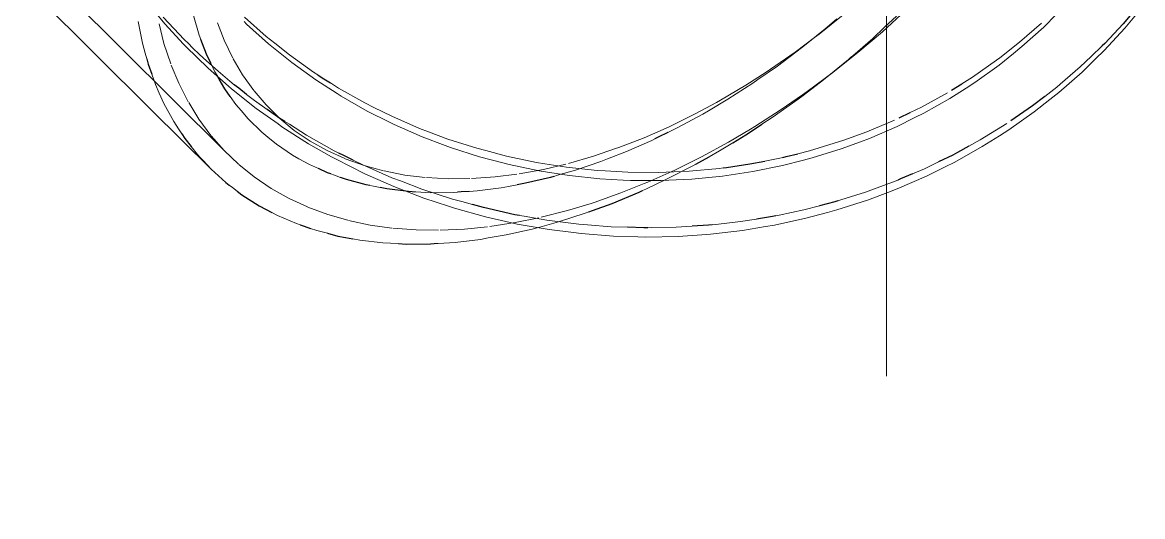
# Model space of a CAD drawing. Header units: millimetres. Extents: x -11795 to 47768, y 22971 to 65021.
# Drawn here: x 20288.7 to 20488.6, y 32909.4 to 32997.5 of the extents above; entities that cross this region are included whole.
import ezdxf

# ---------------------------------------------------------------- set-up
doc = ezdxf.new("R2010")
doc.units = ezdxf.units.MM
doc.linetypes.add('HIDDEN_50', pattern=[225, 150, -75])
for name, color, linetype, lineweight in [('PLATE_HIDDEN', 8, 'HIDDEN_50', 18), ('PROFILE_HIDDEN', 9, 'HIDDEN_50', 18), ('PROFILE_VISIBLE', 4, 'Continuous', 25)]:
    doc.layers.add(name, color=color, linetype=linetype, lineweight=lineweight)

msp = doc.modelspace()

# ---------------------------------------------------------------- linework, layer by layer
at = {"layer": 'PLATE_HIDDEN'}
for p, q in [((20442.87, 33534.78), (20442.87, 32724.87)), ((20442.87, 32724.87), (20442.87, 33534.78)), ((20442.87, 33534.78), (20442.87, 32724.87)), ((20442.87, 32724.87), (20442.87, 33534.78)), ((20442.87, 33534.48), (20442.87, 32724.69)), ((20442.87, 32724.69), (20442.87, 33534.48))]:
    msp.add_line(p, q, dxfattribs=at)
at = {"layer": 'PROFILE_HIDDEN'}
for p, q in [((20324.68, 32974.69), (18768.16, 34520.66)), ((20310.6, 33001.47), (20314.11, 32997.24)), ((20315.68, 32996.45), (20313.81, 32998.45)), ((20320.25, 32995.21), (20319.22, 32998.72)), ((20328.29, 32998.47), (20332.19, 32994.99)), ((20430.87, 32995.44), (20435.1, 32998.84)), ((20445.47, 32998.91), (20442.12, 32995.86)), ((20442.5, 32996.64), (20444.62, 32998.61)), ((20473.14, 32998.95), (20470.9, 32996.68)), ((20485.37, 32996.5), (20487.45, 32999.01)), ((20309.32, 32997.7), (20310.1, 32993.8)), ((20313.94, 32993.77), (20313.07, 32997.25)), ((20314.11, 32997.24), (20317.42, 32993.66)), ((20323.52, 32997.45), (20324.71, 32994.33)), ((20328.68, 32997.21), (20328.23, 32997.67)), ((20332.6, 32993.69), (20328.68, 32997.21)), ((20431.91, 32996.37), (20428.5, 32993.61)), ((20433.97, 32998.15), (20431.91, 32996.37)), ((20466.61, 32993.98), (20470.5, 32997.39)), ((20470.9, 32996.68), (20467.02, 32993.19)), ((20481.67, 32992.48), (20485.37, 32996.5)), ((20320.54, 32994.44), (20320.25, 32995.21)), ((20324.71, 32994.33), (20326.22, 32991.16)), ((20332.19, 32994.99), (20333.71, 32993.79)), ((20426.56, 32992.2), (20430.04, 32994.81)), ((20430.04, 32994.81), (20430.87, 32995.44)), ((20442.12, 32995.86), (20437.75, 32992.13)), ((20310.1, 32993.8), (20310.58, 32992.05)), ((20315.14, 32990.13), (20313.94, 32993.77)), ((20317.42, 32993.66), (20317.85, 32993.19)), ((20317.85, 32993.19), (20321.82, 32989.33)), ((20319.06, 32993), (20318.3, 32993.73)), ((20320.28, 32991.82), (20319.06, 32993)), ((20336.15, 32990.84), (20332.6, 32993.69)), ((20333.71, 32993.79), (20336.31, 32991.72)), ((20422.18, 32989.15), (20426.56, 32992.2)), ((20427.69, 32992.96), (20423.38, 32989.72)), ((20428.5, 32993.61), (20427.69, 32992.96)), ((20463.08, 32991.21), (20466.61, 32993.98)), ((20467.02, 32993.19), (20465.51, 32991.98)), ((20480.16, 32991.01), (20481.67, 32992.48)), ((20310.58, 32992.05), (20310.86, 32991.05)), ((20323.03, 32988.68), (20322.28, 32990.27)), ((20326.31, 32991), (20327.97, 32988.17)), ((20336.73, 32990.37), (20336.15, 32990.84)), ((20336.31, 32991.72), (20340.62, 32988.65)), ((20341.05, 32987.26), (20336.73, 32990.37)), ((20431.6, 32987.27), (20436.05, 32990.89)), ((20436.85, 32991.42), (20433.27, 32988.57)), ((20436.05, 32990.89), (20436.44, 32991.24)), ((20437.75, 32992.13), (20436.85, 32991.42)), ((20458.21, 32987.75), (20462.51, 32990.76)), ((20462.51, 32990.76), (20463.08, 32991.21)), ((20465.51, 32991.98), (20462.93, 32989.9)), ((20479.39, 32991.44), (20477.42, 32989.57)), ((20477.74, 32988.65), (20480.16, 32991.01)), ((20311.77, 32988.26), (20312.41, 32986.47)), ((20316.57, 32986.66), (20315.23, 32989.9)), ((20321.82, 32989.33), (20325.45, 32986.14)), ((20323.42, 32988.03), (20323.03, 32988.68)), ((20325.68, 32987.03), (20323.6, 32988.84)), ((20327.97, 32988.17), (20329.95, 32985.38)), ((20340.62, 32988.65), (20341.4, 32988.15)), ((20417.73, 32986.3), (20421.4, 32988.65)), ((20423.38, 32989.72), (20419.92, 32987.32)), ((20421.4, 32988.65), (20422.18, 32989.15)), ((20433.27, 32988.57), (20428.71, 32985.18)), ((20462.93, 32989.9), (20458.64, 32986.83)), ((20473.58, 32985.01), (20477.74, 32988.65)), ((20477.42, 32989.57), (20473.82, 32986.48)), ((20312.41, 32986.47), (20313.09, 32984.93)), ((20318.25, 32983.38), (20316.57, 32986.66)), ((20326.49, 32986.4), (20325.68, 32987.03)), ((20344.84, 32984.83), (20341.05, 32987.26)), ((20343.65, 32986.72), (20345.1, 32985.79)), ((20413.24, 32983.64), (20417.73, 32986.3)), ((20418.99, 32986.67), (20414.55, 32983.82)), ((20419.92, 32987.32), (20418.99, 32986.67)), ((20427.97, 32984.51), (20431.6, 32987.27)), ((20456.32, 32986.58), (20458.21, 32987.75)), ((20458.64, 32986.83), (20457.07, 32985.82)), ((20473.82, 32986.48), (20473.26, 32986)), ((20313.09, 32984.93), (20313.93, 32983.06)), ((20325.45, 32986.14), (20326.01, 32985.65)), ((20326.76, 32982.91), (20325.77, 32984.3)), ((20326.01, 32985.65), (20330.4, 32982.19)), ((20330.07, 32983.61), (20328.68, 32984.69)), ((20330.02, 32985.29), (20332.15, 32982.8)), ((20345.55, 32984.38), (20344.84, 32984.83)), ((20345.1, 32985.79), (20349.76, 32983.17)), ((20350.22, 32981.72), (20345.55, 32984.38)), ((20427.86, 32984.59), (20424.07, 32981.98)), ((20427.07, 32983.82), (20427.97, 32984.51)), ((20428.71, 32985.18), (20427.86, 32984.59)), ((20449.08, 32982.41), (20453.73, 32984.97)), ((20457.07, 32985.82), (20454.17, 32983.97)), ((20473.26, 32986), (20471.08, 32984.32)), ((20471.99, 32983.75), (20473.58, 32985.01)), ((20313.93, 32983.06), (20315.69, 32979.84)), ((20320.17, 32980.28), (20318.35, 32983.22)), ((20327.69, 32981.82), (20326.76, 32982.91)), ((20332.35, 32982.01), (20330.07, 32983.61)), ((20330.4, 32982.19), (20334.3, 32979.42)), ((20332.15, 32982.8), (20334.57, 32980.43)), ((20349.76, 32983.17), (20351.37, 32982.37)), ((20351.37, 32982.37), (20354.57, 32980.78)), ((20408.72, 32981.2), (20412.53, 32983.25)), ((20414.55, 32983.82), (20411.08, 32981.77)), ((20412.53, 32983.25), (20413.24, 32983.64)), ((20422.46, 32980.56), (20427.07, 32983.82)), ((20447.1, 32981.46), (20449.08, 32982.41)), ((20454.17, 32983.97), (20449.53, 32981.35)), ((20469.23, 32981.58), (20471.99, 32983.75)), ((20322.34, 32971.36), (20311.73, 32981.9)), ((20322.31, 32977.38), (20320.17, 32980.28)), ((20328.97, 32980.32), (20327.69, 32981.82)), ((20331.39, 32977.95), (20328.97, 32980.32)), ((20334.62, 32980.39), (20337.2, 32978.27)), ((20354.19, 32979.73), (20350.22, 32981.72)), ((20354.57, 32980.78), (20359.52, 32978.63)), ((20404.17, 32978.97), (20408.72, 32981.2)), ((20410.06, 32981.16), (20405.53, 32978.72)), ((20411.08, 32981.77), (20410.06, 32981.16)), ((20424.07, 32981.98), (20419.38, 32978.97)), ((20420.62, 32979.35), (20422.46, 32980.56)), ((20447.94, 32980.56), (20444.74, 32978.98)), ((20449.53, 32981.35), (20447.94, 32980.56)), ((20464.67, 32978.37), (20469.23, 32981.58)), ((20315.69, 32979.84), (20316.55, 32978.52)), ((20316.55, 32978.52), (20317.11, 32977.67)), ((20334.3, 32979.42), (20334.98, 32978.93)), ((20334.98, 32978.93), (20339.75, 32975.9)), ((20336.31, 32979.36), (20335.48, 32979.88)), ((20339.4, 32977.41), (20336.31, 32979.36)), ((20337.2, 32978.27), (20340.04, 32976.35)), ((20355.04, 32979.31), (20354.19, 32979.73)), ((20359.99, 32977.14), (20355.04, 32979.31)), ((20359.52, 32978.63), (20361.12, 32978.03)), ((20399.62, 32976.97), (20403.53, 32978.69)), ((20403.53, 32978.69), (20404.17, 32978.97)), ((20405.53, 32978.72), (20403.82, 32977.88)), ((20418.59, 32978.5), (20414.64, 32976.16)), ((20419.38, 32978.97), (20418.59, 32978.5)), ((20439.34, 32978.02), (20444.28, 32980.1)), ((20444.74, 32978.98), (20439.81, 32976.84)), ((20464.33, 32979.5), (20459.59, 32976.58)), ((20463.02, 32977.32), (20464.67, 32978.37)), ((20324.68, 32974.69), (20322.39, 32977.29)), ((20332.45, 32977.08), (20331.39, 32977.95)), ((20334.02, 32975.8), (20332.45, 32977.08)), ((20344.32, 32974.65), (20339.4, 32977.41)), ((20340.04, 32976.35), (20343.07, 32974.66)), ((20364.09, 32975.6), (20359.99, 32977.14)), ((20361.12, 32978.03), (20364.59, 32976.72)), ((20364.59, 32976.72), (20369.77, 32975.08)), ((20395.08, 32975.2), (20399.62, 32976.97)), ((20400.99, 32976.49), (20396.44, 32974.49)), ((20401.54, 32976.76), (20400.99, 32976.49)), ((20429.1, 32974.63), (20434.27, 32976.2)), ((20434.27, 32976.2), (20435.25, 32976.55)), ((20438.21, 32976.25), (20434.75, 32974.97)), ((20435.25, 32976.55), (20439.34, 32978.02)), ((20439.81, 32976.84), (20438.21, 32976.25)), ((20459.59, 32976.58), (20457.55, 32975.45)), ((20459.94, 32975.38), (20463.02, 32977.32)), ((20318.79, 32975.39), (20319.9, 32973.98)), ((20327.26, 32972.22), (20324.68, 32974.69)), ((20336.85, 32973.87), (20334.02, 32975.8)), ((20339.75, 32975.9), (20343.86, 32973.57)), ((20343.07, 32974.66), (20346.22, 32973.23)), ((20345.17, 32974.23), (20344.32, 32974.65)), ((20365.07, 32975.23), (20364.09, 32975.6)), ((20370.26, 32973.57), (20365.07, 32975.23)), ((20369.77, 32975.08), (20371.34, 32974.66)), ((20371.34, 32974.66), (20375.04, 32973.69)), ((20390.57, 32973.66), (20394.53, 32975.01)), ((20396.44, 32974.49), (20393.09, 32973.19)), ((20394.53, 32975.01), (20395.08, 32975.2)), ((20414.64, 32976.16), (20409.86, 32973.57)), ((20411.23, 32973.58), (20413.05, 32974.61)), ((20413.05, 32974.61), (20415.42, 32976.04)), ((20427.02, 32974.11), (20429.1, 32974.63)), ((20434.75, 32974.97), (20429.58, 32973.35)), ((20455.04, 32972.62), (20459.94, 32975.38)), ((20319.9, 32973.98), (20320.41, 32973.43)), ((20338.02, 32973.22), (20336.85, 32973.87)), ((20339.88, 32972.18), (20338.02, 32973.22)), ((20343.86, 32973.57), (20344.68, 32973.11)), ((20344.68, 32973.11), (20349.76, 32970.55)), ((20346.28, 32973.2), (20349.66, 32971.99)), ((20349.4, 32972.12), (20347.71, 32972.97)), ((20374.42, 32972.47), (20370.26, 32973.57)), ((20375.53, 32972.18), (20374.42, 32972.47)), ((20375.04, 32973.69), (20380.39, 32972.57)), ((20380.39, 32972.57), (20381.9, 32972.33)), ((20381.66, 32971.32), (20385.62, 32972.26)), ((20381.9, 32972.33), (20385.79, 32971.71)), ((20386.09, 32972.37), (20390.57, 32973.66)), ((20391.9, 32972.72), (20387.38, 32971.19)), ((20393.09, 32973.19), (20391.9, 32972.72)), ((20409.15, 32973.21), (20405.07, 32971.19)), ((20408.29, 32971.94), (20408.84, 32972.25)), ((20409.86, 32973.57), (20409.15, 32973.21)), ((20421.16, 32972.8), (20423.83, 32973.32)), ((20423.83, 32973.32), (20424.39, 32973.46)), ((20428.02, 32972.95), (20424.33, 32972)), ((20429.58, 32973.35), (20428.02, 32972.95)), ((20452.15, 32972.66), (20449.62, 32971.43)), ((20453.35, 32971.79), (20455.04, 32972.62)), ((20321.63, 32972.12), (20322.34, 32971.36)), ((20322.34, 32971.36), (20323.67, 32970.16)), ((20330.06, 32969.97), (20327.31, 32972.18)), ((20341.49, 32971.45), (20339.88, 32972.18)), ((20344.34, 32970.28), (20343.72, 32970.5)), ((20345.41, 32969.9), (20344.34, 32970.28)), ((20354.61, 32969.84), (20349.4, 32972.12)), ((20349.66, 32971.99), (20353.09, 32971.06)), ((20349.76, 32970.55), (20354.02, 32968.66)), ((20353.21, 32971.03), (20356.91, 32970.31)), ((20356.91, 32970.31), (20360.55, 32969.87)), ((20373.01, 32969.97), (20376.92, 32970.48)), ((20380.88, 32971.06), (20375.53, 32972.18)), ((20377.3, 32970.52), (20381.66, 32971.32)), ((20385.05, 32970.4), (20380.88, 32971.06)), ((20384.16, 32970.26), (20383.53, 32970.07)), ((20387.38, 32971.19), (20384.16, 32970.26)), ((20386.29, 32970.21), (20385.05, 32970.4)), ((20385.79, 32971.71), (20391.23, 32971.13)), ((20391.73, 32969.64), (20386.29, 32970.21)), ((20391.23, 32971.13), (20392.67, 32971.04)), ((20392.67, 32971.04), (20396.7, 32970.81)), ((20396.7, 32970.81), (20402.18, 32970.77)), ((20405.07, 32971.19), (20400.27, 32969.04)), ((20402.18, 32970.77), (20403.52, 32970.83)), ((20403.5, 32969.49), (20408.29, 32971.94)), ((20403.52, 32970.83), (20407.65, 32971)), ((20407.65, 32971), (20413.09, 32971.5)), ((20413.09, 32971.5), (20413.71, 32971.59)), ((20417.47, 32970.69), (20413.59, 32970.11)), ((20418.99, 32970.92), (20417.47, 32970.69)), ((20424.33, 32972), (20418.99, 32970.92)), ((20449.62, 32971.43), (20447.49, 32970.52)), ((20449.98, 32970.11), (20453.35, 32971.79)), ((20325.57, 32968.52), (20326.14, 32968.09)), ((20333.06, 32967.94), (20330.06, 32969.97)), ((20351.33, 32968.3), (20350.68, 32968.42)), ((20352.53, 32968.07), (20351.33, 32968.3)), ((20354.02, 32968.66), (20354.98, 32968.24)), ((20356.3, 32969.19), (20354.61, 32969.84)), ((20354.98, 32968.24), (20360.33, 32966.18)), ((20359.95, 32967.8), (20356.3, 32969.19)), ((20360.76, 32969.85), (20364.73, 32969.64)), ((20364.73, 32969.64), (20368.53, 32969.68)), ((20368.82, 32969.68), (20373.01, 32969.97)), ((20375.41, 32968.28), (20374.11, 32968.05)), ((20376.94, 32968.56), (20375.41, 32968.28)), ((20395.86, 32969.41), (20391.73, 32969.64)), ((20399.63, 32968.78), (20395.47, 32967.12)), ((20397.21, 32969.34), (20395.86, 32969.41)), ((20402.68, 32969.32), (20397.21, 32969.34)), ((20400.27, 32969.04), (20399.63, 32968.78)), ((20399.9, 32967.82), (20403.5, 32969.49)), ((20406.71, 32969.51), (20402.68, 32969.32)), ((20408.15, 32969.57), (20406.71, 32969.51)), ((20413.59, 32970.11), (20408.15, 32969.57)), ((20444.42, 32969.22), (20439.09, 32967.25)), ((20444.89, 32969.42), (20444.42, 32969.22)), ((20444.78, 32967.85), (20449.98, 32970.11)), ((20326.14, 32968.09), (20327, 32967.43)), ((20336.25, 32966.15), (20333.06, 32967.94)), ((20358.9, 32967.3), (20358.23, 32967.33)), ((20361.54, 32967.16), (20358.9, 32967.3)), ((20365.4, 32966.02), (20359.95, 32967.8)), ((20365.63, 32967.2), (20361.54, 32967.16)), ((20366.29, 32967.25), (20365.63, 32967.2)), ((20369.83, 32967.5), (20368.39, 32967.4)), ((20374.11, 32968.05), (20369.83, 32967.5)), ((20395.47, 32967.12), (20390.7, 32965.43)), ((20399.3, 32967.54), (20399.9, 32967.82)), ((20439.09, 32967.25), (20434.73, 32965.89)), ((20439.46, 32965.84), (20443.1, 32967.21)), ((20443.1, 32967.21), (20444.78, 32967.85)), ((20339.57, 32964.62), (20336.25, 32966.15)), ((20343.17, 32963.28), (20339.62, 32964.59)), ((20360.33, 32966.18), (20364.69, 32964.74)), ((20364.69, 32964.74), (20365.78, 32964.38)), ((20367.07, 32965.57), (20365.4, 32966.02)), ((20365.78, 32964.38), (20371.33, 32962.85)), ((20369.01, 32965.03), (20367.07, 32965.57)), ((20390.14, 32965.26), (20385.96, 32963.98)), ((20390.7, 32965.43), (20390.14, 32965.26)), ((20430.88, 32964.83), (20428.11, 32964.1)), ((20434.02, 32964.09), (20439.46, 32965.84)), ((20434.73, 32965.89), (20434.19, 32965.72)), ((20333.17, 32963.65), (20334.18, 32963.12)), ((20334.18, 32963.12), (20337.61, 32961.65)), ((20346.77, 32962.25), (20343.17, 32963.28)), ((20350.76, 32961.4), (20346.89, 32962.22)), ((20371.33, 32962.85), (20375.73, 32961.86)), ((20380.8, 32962.68), (20376.62, 32961.83)), ((20378.18, 32962.96), (20377.38, 32963.1)), ((20382.26, 32962.25), (20378.18, 32962.96)), ((20385.96, 32963.98), (20381.26, 32962.78)), ((20387.99, 32961.53), (20382.26, 32962.25)), ((20384.36, 32961.96), (20389.12, 32963.49)), ((20389.12, 32963.49), (20389.75, 32963.73)), ((20419.65, 32962.47), (20416.81, 32962.01)), ((20422.87, 32961.38), (20428.49, 32962.6)), ((20423.71, 32963.18), (20423.1, 32963.05)), ((20428.11, 32964.1), (20423.71, 32963.18)), ((20428.49, 32962.6), (20432.36, 32963.64)), ((20432.36, 32963.64), (20434.02, 32964.09)), ((20337.61, 32961.65), (20338.27, 32961.42)), ((20340.08, 32960.81), (20341.22, 32960.42)), ((20341.22, 32960.42), (20343.1, 32959.93)), ((20354.58, 32960.87), (20350.76, 32961.4)), ((20358.93, 32960.53), (20354.78, 32960.84)), ((20362.91, 32960.48), (20358.93, 32960.53)), ((20367.58, 32960.67), (20363.2, 32960.47)), ((20371.69, 32961.08), (20367.58, 32960.67)), ((20376.62, 32961.83), (20372.06, 32961.12)), ((20374.99, 32959.64), (20379.65, 32960.68)), ((20375.73, 32961.86), (20376.95, 32961.58)), ((20376.95, 32961.58), (20382.64, 32960.59)), ((20379.65, 32960.68), (20380.98, 32961.04)), ((20380.98, 32961.04), (20384.36, 32961.96)), ((20382.64, 32960.59), (20387.04, 32960.04)), ((20389.53, 32961.41), (20387.99, 32961.53)), ((20393.75, 32961.08), (20389.53, 32961.41)), ((20396.65, 32960.99), (20393.75, 32961.08)), ((20400.98, 32960.93), (20400.26, 32960.91)), ((20405.32, 32961), (20400.98, 32960.93)), ((20408.2, 32961.18), (20405.32, 32961)), ((20411.47, 32959.77), (20417.19, 32960.44)), ((20412.42, 32961.52), (20411.75, 32961.44)), ((20416.81, 32962.01), (20412.42, 32961.52)), ((20417.19, 32960.44), (20421.26, 32961.12)), ((20421.26, 32961.12), (20422.87, 32961.38)), ((20347.64, 32958.94), (20348.91, 32958.71)), ((20348.91, 32958.71), (20352.97, 32958.23)), ((20352.97, 32958.23), (20354.37, 32958.15)), ((20362.87, 32958.12), (20365.89, 32958.31)), ((20365.89, 32958.31), (20370.4, 32958.85)), ((20370.4, 32958.85), (20371.78, 32959.09)), ((20371.78, 32959.09), (20374.99, 32959.64)), ((20387.04, 32960.04), (20388.38, 32959.87)), ((20388.38, 32959.87), (20394.14, 32959.43)), ((20394.14, 32959.43), (20398.48, 32959.31)), ((20398.48, 32959.31), (20399.92, 32959.26)), ((20399.92, 32959.26), (20405.7, 32959.38)), ((20405.7, 32959.38), (20409.93, 32959.67)), ((20409.93, 32959.67), (20411.47, 32959.77)), ((20354.37, 32958.15), (20355.77, 32958.08)), ((20362.17, 32958.08), (20362.87, 32958.12))]:
    msp.add_line(p, q, dxfattribs=at)
at = {"layer": 'PROFILE_VISIBLE'}
for p, q in [((20311.73, 32981.9), (18765.82, 34517.33)), ((20488.55, 33001.37), (20485.08, 32997.26)), ((20317.55, 32994.46), (20315.68, 32996.45)), ((20440.39, 32994.67), (20442.5, 32996.64)), ((20485.08, 32997.26), (20481.8, 32993.78)), ((20318.3, 32993.73), (20317.55, 32994.46)), ((20320.83, 32993.68), (20320.54, 32994.44)), ((20436.84, 32991.58), (20440.39, 32994.67)), ((20321.52, 32991.86), (20320.83, 32993.68)), ((20481.36, 32993.32), (20479.39, 32991.44)), ((20481.8, 32993.78), (20481.36, 32993.32)), ((20310.86, 32991.05), (20311.13, 32990.05)), ((20321.51, 32990.65), (20320.28, 32991.82)), ((20323.6, 32988.84), (20321.51, 32990.65)), ((20322.28, 32990.27), (20321.52, 32991.86)), ((20436.44, 32991.24), (20436.84, 32991.58)), ((20311.13, 32990.05), (20311.77, 32988.26)), ((20323.8, 32987.37), (20323.42, 32988.03)), ((20324.78, 32985.7), (20323.8, 32987.37)), ((20327.29, 32985.78), (20326.49, 32986.4)), ((20341.4, 32988.15), (20342.19, 32987.65)), ((20342.19, 32987.65), (20343.65, 32986.72)), ((20454.44, 32985.41), (20456.32, 32986.58)), ((20325.77, 32984.3), (20324.78, 32985.7)), ((20328.68, 32984.69), (20327.29, 32985.78)), ((20471.08, 32984.32), (20468.89, 32982.65)), ((20468.89, 32982.65), (20465.02, 32979.97)), ((20334.64, 32980.4), (20332.35, 32982.01)), ((20335.48, 32979.88), (20334.64, 32980.4)), ((20445.12, 32980.5), (20447.1, 32981.46)), ((20418.79, 32978.15), (20420.62, 32979.35)), ((20317.11, 32977.67), (20317.68, 32976.81)), ((20317.68, 32976.81), (20318.79, 32975.39)), ((20402.1, 32977.04), (20401.54, 32976.76)), ((20403.82, 32977.88), (20402.1, 32977.04)), ((20415.42, 32976.04), (20417.78, 32977.48)), ((20417.78, 32977.48), (20418.79, 32978.15)), ((20346.01, 32973.81), (20345.17, 32974.23)), ((20455.5, 32974.33), (20454.68, 32973.88)), ((20457.55, 32975.45), (20455.5, 32974.33)), ((20320.41, 32973.43), (20320.92, 32972.89)), ((20320.92, 32972.89), (20321.63, 32972.12)), ((20347.71, 32972.97), (20346.01, 32973.81)), ((20408.84, 32972.25), (20409.4, 32972.56)), ((20409.4, 32972.56), (20411.23, 32973.58)), ((20414.32, 32971.68), (20418.49, 32972.28)), ((20418.49, 32972.28), (20421.16, 32972.8)), ((20424.39, 32973.46), (20424.94, 32973.6)), ((20424.94, 32973.6), (20427.02, 32974.11)), ((20454.68, 32973.88), (20452.15, 32972.66)), ((20343.09, 32970.73), (20341.49, 32971.45)), ((20343.72, 32970.5), (20343.09, 32970.73)), ((20413.71, 32971.59), (20414.32, 32971.68)), ((20447.49, 32970.52), (20445.37, 32969.62)), ((20323.67, 32970.16), (20325, 32968.96)), ((20325, 32968.96), (20325.57, 32968.52)), ((20346.48, 32969.51), (20345.41, 32969.9)), ((20350.03, 32968.55), (20346.48, 32969.51)), ((20350.68, 32968.42), (20350.03, 32968.55)), ((20378.47, 32968.84), (20376.94, 32968.56)), ((20382.9, 32969.89), (20378.47, 32968.84)), ((20383.53, 32970.07), (20382.9, 32969.89)), ((20445.37, 32969.62), (20444.89, 32969.42)), ((20327, 32967.43), (20327.86, 32966.78)), ((20327.86, 32966.78), (20330.92, 32964.83)), ((20353.73, 32967.83), (20352.53, 32968.07)), ((20357.57, 32967.37), (20353.73, 32967.83)), ((20358.23, 32967.33), (20357.57, 32967.37)), ((20366.96, 32967.29), (20366.29, 32967.25)), ((20368.39, 32967.4), (20366.96, 32967.29)), ((20393.9, 32965.26), (20398.7, 32967.26)), ((20398.7, 32967.26), (20399.3, 32967.54)), ((20330.92, 32964.83), (20332.17, 32964.18)), ((20370.95, 32964.5), (20369.01, 32965.03)), ((20376.57, 32963.24), (20370.95, 32964.5)), ((20390.39, 32963.96), (20393.9, 32965.26)), ((20433.64, 32965.55), (20430.88, 32964.83)), ((20434.19, 32965.72), (20433.64, 32965.55)), ((20332.17, 32964.18), (20333.17, 32963.65)), ((20377.38, 32963.1), (20376.57, 32963.24)), ((20389.75, 32963.73), (20390.39, 32963.96)), ((20422.49, 32962.92), (20419.65, 32962.47)), ((20423.1, 32963.05), (20422.49, 32962.92)), ((20338.27, 32961.42), (20338.93, 32961.2)), ((20338.93, 32961.2), (20340.08, 32960.81)), ((20399.54, 32960.9), (20396.65, 32960.99)), ((20400.26, 32960.91), (20399.54, 32960.9)), ((20411.08, 32961.37), (20408.2, 32961.18)), ((20411.75, 32961.44), (20411.08, 32961.37)), ((20343.1, 32959.93), (20344.99, 32959.44)), ((20344.99, 32959.44), (20346.36, 32959.18)), ((20346.36, 32959.18), (20347.64, 32958.94)), ((20355.77, 32958.08), (20357.17, 32958)), ((20357.17, 32958), (20361.48, 32958.03)), ((20361.48, 32958.03), (20362.17, 32958.08))]:
    msp.add_line(p, q, dxfattribs=at)

doc.saveas('drawing.dxf')
